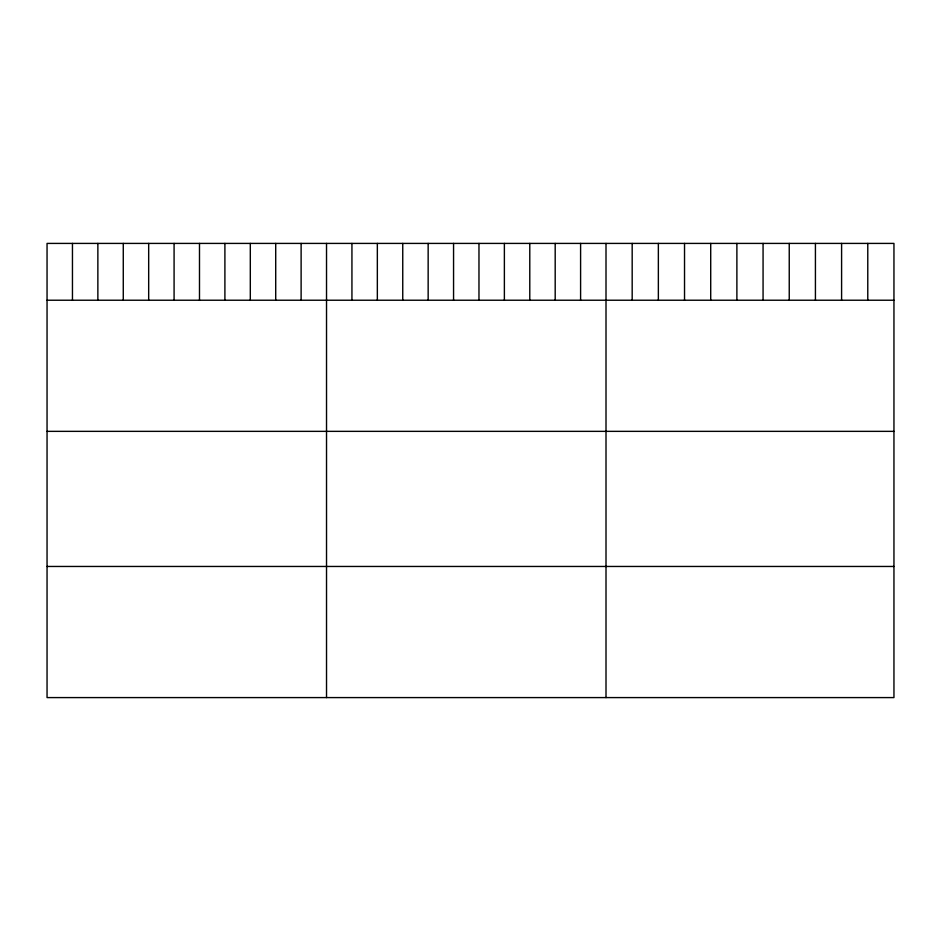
<?xml version="1.0" encoding="UTF-8"?>
<svg xmlns="http://www.w3.org/2000/svg" width="941" height="941" viewBox="0 0 941 941"><rect width="100%" height="100%" fill="white"/><g stroke="black" fill="none" stroke-linecap="round" stroke-linejoin="round"><path stroke-width="1.41" d="M893.95 300.226L893.95 697.587L47.05 697.587L47.05 243.413L893.95 243.413L893.95 300.226L47.05 300.226M47.05 431.354L893.95 431.354M47.05 566.458L893.95 566.458M867.778 243.413L867.778 300.226M841.595 243.413L841.595 300.226M815.424 243.413L815.424 300.226M789.24 243.413L789.24 300.226M763.069 243.413L763.069 300.226M736.885 243.413L736.885 300.226M710.714 243.413L710.714 300.226M684.53 243.413L684.53 300.226M658.359 243.413L658.359 300.226M632.176 243.413L632.176 300.226M606.004 243.413L606.004 697.587M580.597 243.413L580.597 300.226M555.19 243.413L555.19 300.226M529.783 243.413L529.783 300.226M504.376 243.413L504.376 300.226M478.969 243.413L478.969 300.226M453.562 243.413L453.562 300.226M428.155 243.413L428.155 300.226M402.748 243.413L402.748 300.226M377.341 243.413L377.341 300.226M351.934 243.413L351.934 300.226M326.527 243.413L326.527 697.587M301.12 243.413L301.12 300.226M275.713 243.413L275.713 300.226M250.306 243.413L250.306 300.226M224.899 243.413L224.899 300.226M199.492 243.413L199.492 300.226M174.085 243.413L174.085 300.226M148.678 243.413L148.678 300.226M123.271 243.413L123.271 300.226M97.864 243.413L97.864 300.226M72.457 243.413L72.457 300.226"/></g></svg>
